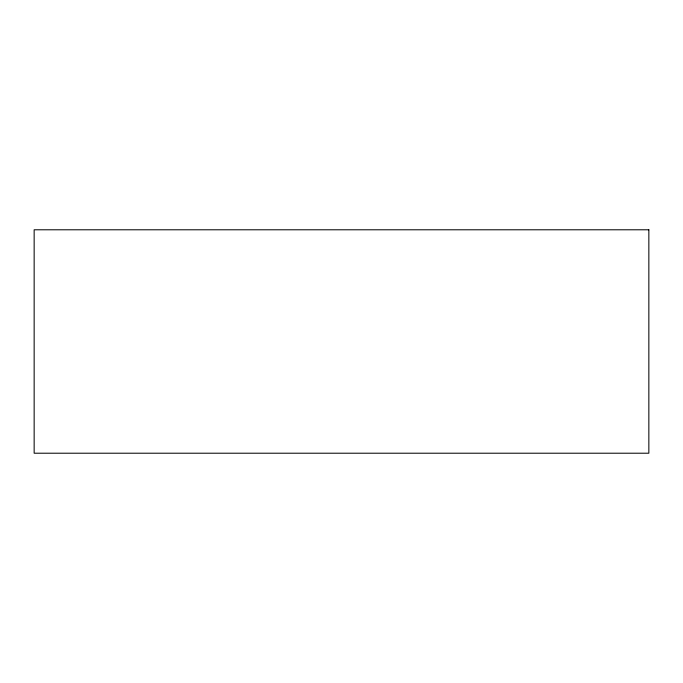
<?xml version="1.0" encoding="UTF-8"?>
<svg xmlns="http://www.w3.org/2000/svg" width="683" height="683" viewBox="0 0 683 683"><rect width="100%" height="100%" fill="white"/><g stroke="black" fill="none" stroke-linecap="round" stroke-linejoin="round"><path stroke-width="1.02" d="M648.85 229.787L34.15 229.787L34.15 453.213L648.85 453.213L648.85 229.787"/></g></svg>
